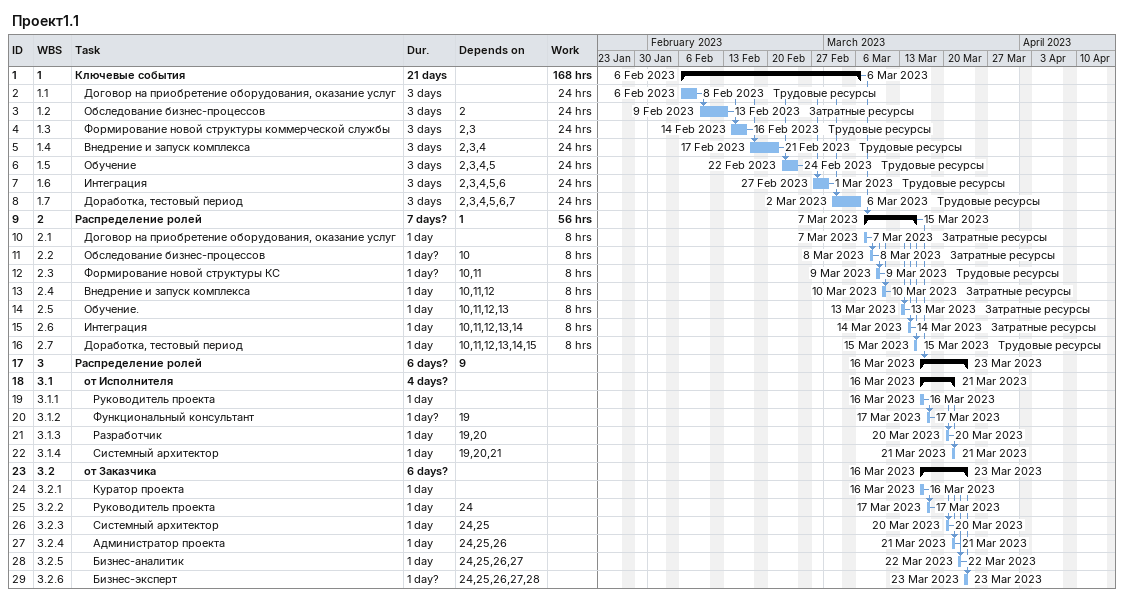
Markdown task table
Проект1.1

| ID | WBS | Task | Duration | Start | Finish | Predecessors | Resources | Work (h) |
|---|---|---|---|---|---|---|---|---|
| 1 | 1 | **Ключевые события** | 21d | 2023-02-06 | 2023-03-06 |  |  | 168 |
| 2 | 1.1 | Договор на приобретение оборудования, оказание услуг | 3d | 2023-02-06 | 2023-02-08 |  | Трудовые ресурсы | 24 |
| 3 | 1.2 | Обследование бизнес-процессов | 3d | 2023-02-09 | 2023-02-13 | 2 | Затратные ресурсы | 24 |
| 4 | 1.3 | Формирование новой структуры коммерческой службы | 3d | 2023-02-14 | 2023-02-16 | 2, 3 | Трудовые ресурсы | 24 |
| 5 | 1.4 | Внедрение и запуск комплекса | 3d | 2023-02-17 | 2023-02-21 | 2, 3, 4 | Трудовые ресурсы | 24 |
| 6 | 1.5 | Обучение | 3d | 2023-02-22 | 2023-02-24 | 2, 3, 4, 5 | Трудовые ресурсы | 24 |
| 7 | 1.6 | Интеграция | 3d | 2023-02-27 | 2023-03-01 | 2, 3, 4, 5, 6 | Трудовые ресурсы | 24 |
| 8 | 1.7 | Доработка, тестовый период | 3d | 2023-03-02 | 2023-03-06 | 2, 3, 4, 5, 6, 7 | Трудовые ресурсы | 24 |
| 9 | 2 | **Распределение ролей** | 7d? | 2023-03-07 | 2023-03-15 | 1 |  | 56 |
| 10 | 2.1 | Договор на приобретение оборудования, оказание услуг | 1d | 2023-03-07 | 2023-03-07 |  | Затратные ресурсы | 8 |
| 11 | 2.2 | Обследование бизнес-процессов | 1d? | 2023-03-08 | 2023-03-08 | 10 | Затратные ресурсы | 8 |
| 12 | 2.3 | Формирование новой структуры КС | 1d? | 2023-03-09 | 2023-03-09 | 10, 11 | Трудовые ресурсы | 8 |
| 13 | 2.4 | Внедрение и запуск комплекса | 1d | 2023-03-10 | 2023-03-10 | 10, 11, 12 | Затратные ресурсы | 8 |
| 14 | 2.5 | Обучение. | 1d | 2023-03-13 | 2023-03-13 | 10, 11, 12, 13 | Затратные ресурсы | 8 |
| 15 | 2.6 | Интеграция | 1d | 2023-03-14 | 2023-03-14 | 10, 11, 12, 13, 14 | Затратные ресурсы | 8 |
| 16 | 2.7 | Доработка, тестовый период | 1d | 2023-03-15 | 2023-03-15 | 10, 11, 12, 13, 14, 15 | Трудовые ресурсы | 8 |
| 17 | 3 | **Распределение ролей** | 6d? | 2023-03-16 | 2023-03-23 | 9 |  |  |
| 18 | 3.1 | **от Исполнителя** | 4d? | 2023-03-16 | 2023-03-21 |  |  |  |
| 19 | 3.1.1 | Руководитель проекта | 1d | 2023-03-16 | 2023-03-16 |  |  |  |
| 20 | 3.1.2 | Функциональный консультант | 1d? | 2023-03-17 | 2023-03-17 | 19 |  |  |
| 21 | 3.1.3 | Разработчик | 1d | 2023-03-20 | 2023-03-20 | 19, 20 |  |  |
| 22 | 3.1.4 | Системный архитектор | 1d | 2023-03-21 | 2023-03-21 | 19, 20, 21 |  |  |
| 23 | 3.2 | **от Заказчика** | 6d? | 2023-03-16 | 2023-03-23 |  |  |  |
| 24 | 3.2.1 | Куратор проекта | 1d | 2023-03-16 | 2023-03-16 |  |  |  |
| 25 | 3.2.2 | Руководитель проекта | 1d | 2023-03-17 | 2023-03-17 | 24 |  |  |
| 26 | 3.2.3 | Системный архитектор | 1d | 2023-03-20 | 2023-03-20 | 24, 25 |  |  |
| 27 | 3.2.4 | Администратор проекта | 1d | 2023-03-21 | 2023-03-21 | 24, 25, 26 |  |  |
| 28 | 3.2.5 | Бизнес-аналитик | 1d | 2023-03-22 | 2023-03-22 | 24, 25, 26, 27 |  |  |
| 29 | 3.2.6 | Бизнес-эксперт | 1d? | 2023-03-23 | 2023-03-23 | 24, 25, 26, 27, 28 |  |  |
